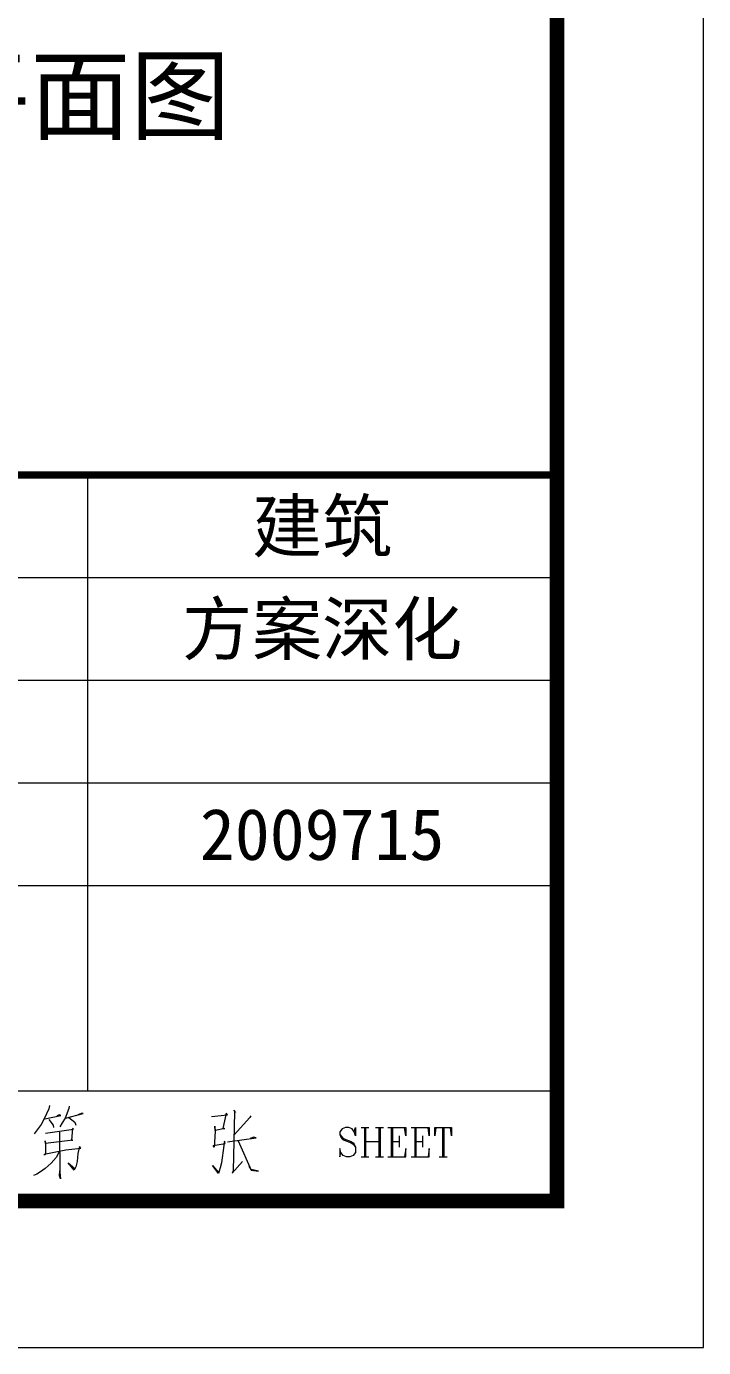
# Model space of a CAD drawing. Extents: x 1332633 to 1595679, y 264824 to 640777.
# Drawn here: x 1399526 to 1401833, y 611077 to 615581 of the extents above; entities that cross this region are included whole.
import ezdxf
from ezdxf.enums import TextEntityAlignment as Align

# ---------------------------------------------------------------- set-up
doc = ezdxf.new("R2010")
doc.units = 0
doc.header["$LTSCALE"] = 1000
doc.header["$MEASUREMENT"] = 0
doc.layers.get('0').update_dxf_attribs({"linetype": 'CONTINUOUS'})
doc.layers.add('_公共_图框', color=4, linetype='CONTINUOUS', lineweight=5)
doc.styles.add('图框文字', font='SIMKAI.TTF')

# ---------------------------------------------------------------- blocks, each defined once
blk = doc.blocks.new('vvxv')
at = {"layer": '_公共_图框'}
for p, q in [((-2100, 2975), (-2100, 875)), ((-4500, 2625), (-500, 2625)), ((-4500, 2275), (-500, 2275)), ((-4500, 1925), (-500, 1925)), ((-4500, 1575), (-500, 1575)), ((-4500, 875), (-500, 875)), ((-2231.1, 813.4), (-2246.9, 779.9)), ((-2229.6, 825.2), (-2231.1, 813.4)), ((-2163.6, 815.3), (-2176, 781.9)), ((-2162, 823.2), (-2163.6, 815.3)), ((-2246.9, 779.9), (-2258, 760.2)), ((-2245.3, 779.9), (-2190.3, 791.7)), ((-2231.1, 778), (-2217.1, 758.3)), ((-2195, 793.7), (-2204.5, 789.8)), ((-2190.3, 791.7), (-2195, 793.7)), ((-2185.6, 766.2), (-2193.5, 752.3)), ((-2176, 781.9), (-2185.6, 766.2)), ((-2174.5, 781.9), (-2114.8, 797.7)), ((-2163.6, 783.8), (-2143, 768.1)), ((-2143, 768.1), (-2139.9, 758.3)), ((-2121.1, 797.7), (-2132.1, 793.7)), ((-2114.8, 797.7), (-2121.1, 797.7)), ((-1677.3, 787.7), (-1622.2, 793.7)), ((-1626.8, 799.5), (-1637.9, 746.5)), ((-1622.2, 793.7), (-1626.8, 799.5)), ((-1598.5, 803.5), (-1603.3, 602.8)), ((-1601.6, 809.5), (-1595.5, 801.6)), ((-1546.5, 783.8), (-1600.1, 724.8)), ((-1595.5, 801.6), (-1598.5, 803.5)), ((-1543.4, 789.8), (-1546.5, 783.8)), ((-2267.4, 746.5), (-2281.6, 728.7)), ((-2258, 760.2), (-2267.4, 746.5)), ((-2242.3, 730.8), (-2147.8, 744.4)), ((-2217.1, 758.3), (-2215.4, 750.4)), ((-2195, 734.7), (-2193.5, 596.9)), ((-2150.9, 746.5), (-2154.1, 707.1)), ((-2147.8, 744.4), (-2150.9, 746.5)), ((-1664.6, 736.6), (-1667.8, 683.5)), ((-1664.6, 740.5), (-1666.1, 754.4)), ((-1666.1, 754.4), (-1664.6, 736.6)), ((-1631.6, 746.5), (-1664.6, 740.5)), ((-1637.9, 746.5), (-1631.6, 746.5)), ((-1232, 745.5), (-1239.7, 735.9)), ((-1239.7, 735.9), (-1239.7, 726.5)), ((-1239.7, 726.5), (-1232, 716.9)), ((-1239.7, 726.5), (-1236, 716.9)), ((-1220.7, 750.3), (-1232, 745.5)), ((-1209.3, 750.3), (-1220.7, 750.3)), ((-1197.8, 745.5), (-1209.3, 750.3)), ((-1190.3, 735.9), (-1197.8, 745.5)), ((-1190.3, 735.9), (-1186.3, 750.3)), ((-1186.3, 721.7), (-1190.3, 735.9)), ((-1186.3, 750.3), (-1186.3, 721.7)), ((-1167.3, 750.3), (-1140.6, 750.3)), ((-1155.9, 750.3), (-1155.9, 650.2)), ((-1152.1, 750.3), (-1152.1, 650.2)), ((-1117.9, 750.3), (-1091.2, 750.3)), ((-1106.4, 750.3), (-1106.4, 650.2)), ((-1102.7, 750.3), (-1102.7, 650.2)), ((-1076, 750.3), (-1015, 750.3)), ((-1064.5, 750.3), (-1064.5, 650.2)), ((-1060.7, 750.3), (-1060.7, 650.2)), ((-1038, 721.7), (-1038, 683.5)), ((-1015, 721.7), (-1018.8, 750.3)), ((-1015, 750.3), (-1015, 721.7)), ((-996.1, 750.3), (-935.1, 750.3)), ((-984.6, 750.3), (-984.6, 650.2)), ((-980.8, 750.3), (-980.8, 650.2)), ((-957.9, 721.7), (-957.9, 683.5)), ((-935.1, 721.7), (-938.9, 750.3)), ((-935.1, 750.3), (-935.1, 721.7)), ((-912.2, 750.3), (-916.1, 721.7)), ((-916.1, 721.7), (-916.1, 750.3)), ((-916.1, 750.3), (-859, 750.3)), ((-889.4, 750.3), (-889.4, 650.2)), ((-885.7, 750.3), (-885.7, 650.2)), ((-859, 721.7), (-862.8, 750.3)), ((-859, 750.3), (-859, 721.7)), ((-2242.3, 695.3), (-2243.8, 705.1)), ((-2243.8, 705.1), (-2242.3, 695.3)), ((-2149.4, 707.1), (-2242.3, 695.3)), ((-2242.3, 695.3), (-2242.3, 661.8)), ((-2173, 673.6), (-2122.7, 679.6)), ((-2154.1, 707.1), (-2149.4, 707.1)), ((-2127.3, 685.4), (-2132.1, 661.8)), ((-2122.7, 679.6), (-2127.3, 685.4)), ((-1670.9, 689.4), (-1630, 695.3)), ((-1667.8, 683.5), (-1670.9, 689.4)), ((-1634.6, 689.4), (-1642.5, 630.3)), ((-1633.1, 703.2), (-1634.6, 689.4)), ((-1630, 695.3), (-1633.1, 703.2)), ((-1622.2, 701.2), (-1524.6, 715)), ((-1585.9, 705.1), (-1541.9, 604.8)), ((-1532.5, 716.9), (-1545, 713)), ((-1524.6, 715), (-1532.5, 716.9)), ((-1236, 664.5), (-1239.7, 678.7)), ((-1239.7, 678.7), (-1239.7, 650.2)), ((-1236, 716.9), (-1232, 712.1)), ((-1232, 716.9), (-1224.5, 712.1)), ((-1232, 712.1), (-1224.5, 707.3)), ((-1224.5, 712.1), (-1201.6, 702.5)), ((-1224.5, 707.3), (-1201.6, 697.9)), ((-1201.6, 702.5), (-1194, 697.9)), ((-1201.6, 697.9), (-1194, 693.1)), ((-1194, 697.9), (-1190.3, 693.1)), ((-1194, 693.1), (-1186.3, 683.5)), ((-1190.3, 693.1), (-1186.3, 683.5)), ((-1186.3, 683.5), (-1186.3, 664.5)), ((-1152.1, 702.5), (-1106.4, 702.5)), ((-1060.7, 702.5), (-1038, 702.5)), ((-1015, 678.7), (-1018.8, 650.2)), ((-1015, 650.2), (-1015, 678.7)), ((-980.8, 702.5), (-957.9, 702.5)), ((-935.1, 678.7), (-938.9, 650.2)), ((-935.1, 650.2), (-935.1, 678.7)), ((-2246.9, 659.9), (-2173, 673.6)), ((-2245.3, 656), (-2246.9, 659.9)), ((-2242.3, 661.8), (-2245.3, 656)), ((-2206, 648.1), (-2223.3, 628.4)), ((-2195, 669.7), (-2206, 648.1)), ((-2135.2, 634.3), (-2139.9, 616.6)), ((-2132.1, 661.8), (-2135.2, 634.3)), ((-1606.4, 594.9), (-1571.8, 634.3)), ((-1239.7, 650.2), (-1236, 664.5)), ((-1228.3, 655), (-1236, 664.5)), ((-1216.8, 650.2), (-1228.3, 655)), ((-1205.5, 650.2), (-1216.8, 650.2)), ((-1194, 655), (-1205.5, 650.2)), ((-1186.3, 664.5), (-1194, 655)), ((-1167.3, 650.2), (-1140.6, 650.2)), ((-1117.9, 650.2), (-1091.2, 650.2)), ((-1076, 650.2), (-1015, 650.2)), ((-996.1, 650.2), (-935.1, 650.2)), ((-900.9, 650.2), (-874.2, 650.2)), ((-2272, 591), (-2283.2, 587)), ((-2259.6, 598.8), (-2272, 591)), ((-2243.8, 610.6), (-2259.6, 598.8)), ((-2223.3, 628.4), (-2243.8, 610.6)), ((-2195, 585.1), (-2193.5, 602.8)), ((-2193.5, 596.9), (-2191.8, 575.2)), ((-2144.6, 604.8), (-2165.1, 630.3)), ((-2165.1, 630.3), (-2143, 610.6)), ((-2139.9, 616.6), (-2144.6, 604.8)), ((-1653.6, 593), (-1674, 620.6)), ((-1674, 620.6), (-1653.6, 596.9)), ((-1650.4, 600.9), (-1653.6, 593)), ((-1653.6, 596.9), (-1650.4, 600.9)), ((-1647.3, 612.7), (-1650.4, 600.9)), ((-1642.5, 630.3), (-1647.3, 612.7)), ((-1603.3, 602.8), (-1606.4, 594.9)), ((-1541.9, 606.7), (-1548.2, 618.5)), ((-1516.8, 600.9), (-1541.9, 606.7)), ((-1541.9, 604.8), (-1516.8, 600.9)), ((-2191.8, 575.2), (-2195, 585.1))]:
    blk.add_line(p, q, dxfattribs=at)
blk.add_lwpolyline([(-63000, 0), (0, 0), (0, 29700), (-63000, 29700)], close=True, dxfattribs=at)
at = {"layer": '_公共_图框', "const_width": 50}
blk.add_lwpolyline([(-61750, 500), (-500, 500), (-500, 29200), (-61750, 29200)], close=True, dxfattribs=at)
at = {"layer": '_公共_图框', "const_width": 25}
blk.add_lwpolyline([(-4500, 2975), (-500, 2975)], dxfattribs=at)
at = {"layer": '_公共_图框', "style": '图框文字'}
for tag, height, p in [('建设单位', 250, (-2500, 19150)), ('合作单位', 250, (-2527, 16841.6)), ('项目名称', 250, (-2500, 15150)), ('项目编号', 250, (-2500, 13150)), ('建筑', 175, (-1300, 2800)), ('方案深化', 175, (-1300, 2450)), ('1:100', 175, (-1300, 2100)), ('20090705', 175, (-1300, 1750)), ('图号', 175, (-1300, 1225))]:
    blk.add_attdef(tag, text='', height=height, dxfattribs=at).set_placement(p, align=Align.MIDDLE_CENTER)

msp = doc.modelspace()

# ---------------------------------------------------------------- block references
ref = msp.add_blockref('vvxv', (1401833.4, 611076.9))
ref.add_attrib('20090705', '2009715', dxfattribs={"layer": '_公共_图框', "height": 175, "style": '图框文字'}).set_placement((1400533.4, 612826.9), align=Align.MIDDLE_CENTER)
ref.add_attrib('方案深化', '方案深化', dxfattribs={"layer": '_公共_图框', "height": 175, "style": '图框文字'}).set_placement((1400533.4, 613526.9), align=Align.MIDDLE_CENTER)
ref.add_attrib('建筑', '建筑', dxfattribs={"layer": '_公共_图框', "height": 175, "style": '图框文字'}).set_placement((1400533.4, 613876.9), align=Align.MIDDLE_CENTER)

# ---------------------------------------------------------------- texts
at = {"layer": '_公共_图框', "style": '图框文字'}
msp.add_attdef('一层平面图', text='XXXXXX', height=250, dxfattribs=at).set_placement((1399368.5, 615345.7), align=Align.MIDDLE_CENTER)

doc.saveas('drawing.dxf')
